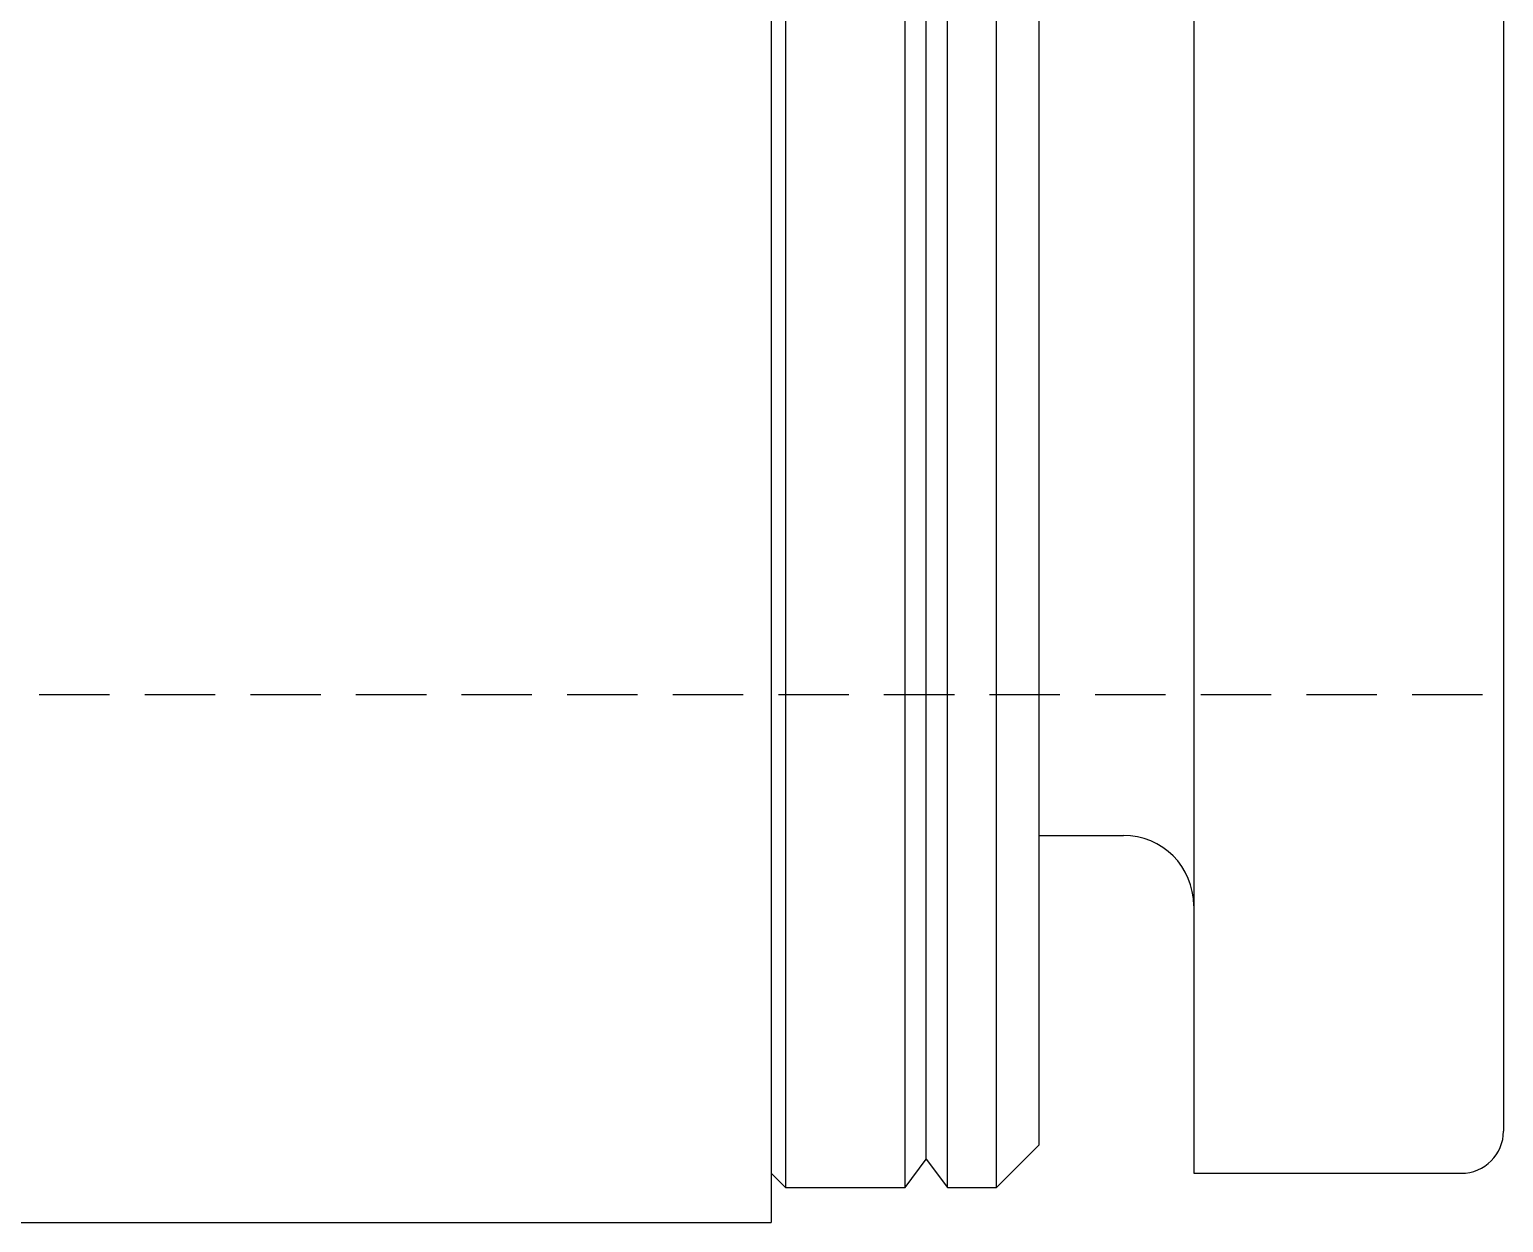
# Model space of a CAD drawing. Extents: x -6 to 96, y -23 to 73.
# Drawn here: x 47.17 to 57.64, y 3.8 to 12.27 of the extents above; entities that cross this region are included whole.
import ezdxf

# ---------------------------------------------------------------- set-up
doc = ezdxf.new("R2010")
doc.units = 0
doc.linetypes.add('DASHED', pattern=[0.75, 0.5, -0.25])
doc.layers.get('0').update_dxf_attribs({"linetype": 'CONTINUOUS'})

msp = doc.modelspace()

# ---------------------------------------------------------------- linework, layer by layer
at = {"color": 7, "linetype": 'CONTINUOUS'}
for p, q in [((52.437, 21.3), (52.437, 3.8)), ((52.537, 21.05), (52.537, 4.05)), ((53.387, 4.05), (53.387, 21.05)), ((53.687, 4.05), (53.687, 21.05)), ((54.037, 4.05), (54.037, 21.05)), ((55.437, 20.95), (55.437, 4.15)), ((53.537, 4.25), (53.537, 20.85)), ((54.337, 20.75), (54.337, 4.35)), ((57.637, 20.65), (57.637, 4.45)), ((54.337, 6.55), (54.937, 6.55)), ((54.037, 4.05), (54.337, 4.35)), ((53.387, 4.05), (53.537, 4.25)), ((53.537, 4.25), (53.687, 4.05)), ((52.437, 4.15), (52.537, 4.05)), ((55.437, 4.15), (57.337, 4.15)), ((52.537, 4.05), (53.387, 4.05)), ((53.687, 4.05), (54.037, 4.05)), ((45.937, 3.8), (52.437, 3.8))]:
    msp.add_line(p, q, dxfattribs=at)
at = {"color": 3, "linetype": 'DASHED'}
msp.add_line((36.737, 7.55), (57.637, 7.55), dxfattribs=at)
at = {"color": 7, "linetype": 'CONTINUOUS'}
for centre, radius, start, end in [((54.937, 6.05), 0.5, 0, 90), ((57.337, 4.45), 0.3, 270, 0)]:
    msp.add_arc(centre, radius, start, end, dxfattribs=at)

doc.saveas('drawing.dxf')
